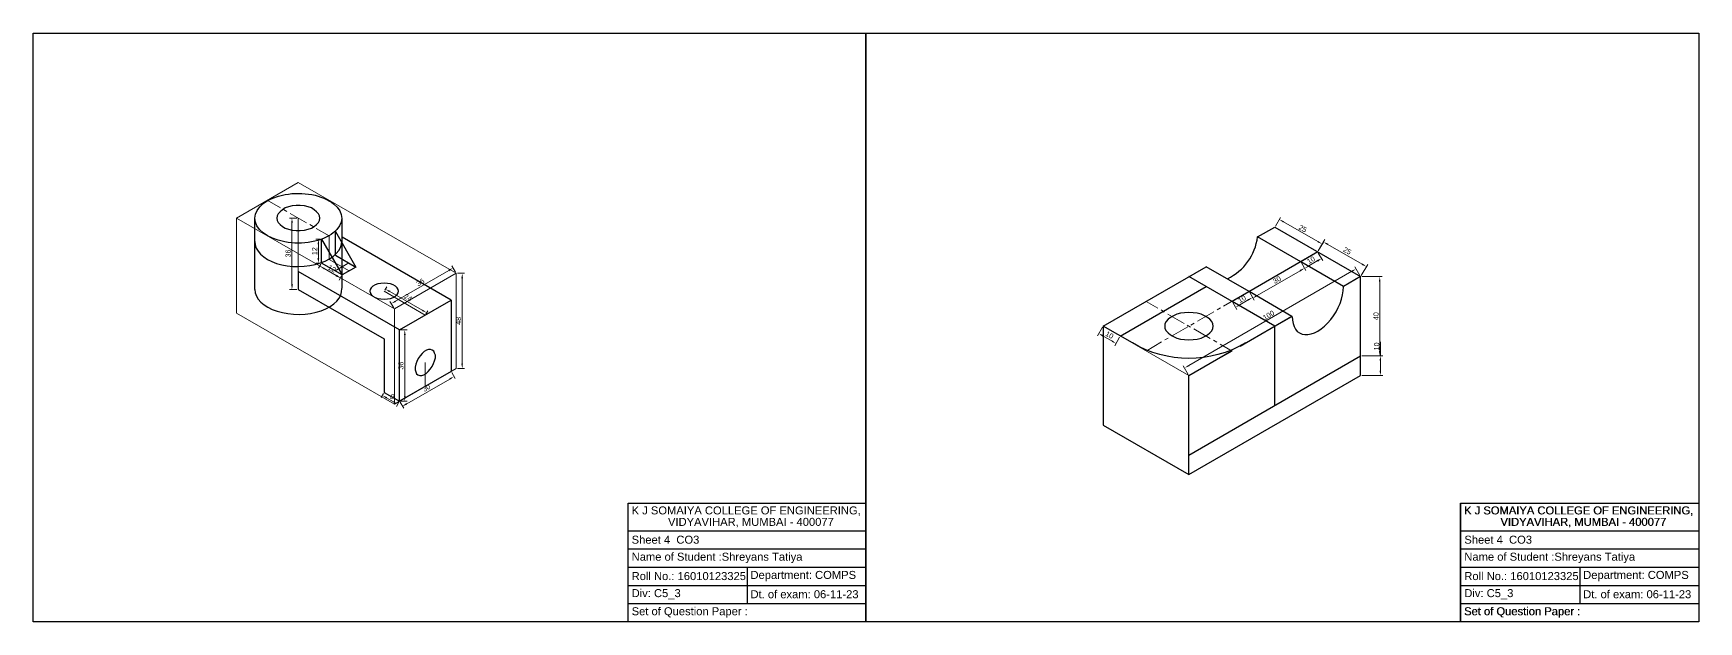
# Model space of a CAD drawing. Header units: millimetres. Extents: x -11.5 to 4.3, y 1.3 to 11.5.
# Drawn here: x -11.47 to -3.23, y 1.34 to 4.26 of the extents above; entities that cross this region are included whole.
import ezdxf

# ---------------------------------------------------------------- set-up
doc = ezdxf.new("R2010")
doc.units = ezdxf.units.MM
for name, color, linetype in [('PDF2_Geometry', 7, 'Continuous'), ('PDF2_Solid Fills', 7, 'Continuous'), ('PDF2_Text', 7, 'Continuous')]:
    doc.layers.add(name, color=color, linetype=linetype)
doc.styles.add('PDF F1', font='arial.ttf')

msp = doc.modelspace()

# ---------------------------------------------------------------- linework, layer by layer
at = {"layer": 'PDF2_Geometry', "lineweight": 25}
for points in [[(-11.4733, 4.2567), (-7.3517, 4.2567), (-7.3517, 1.3433), (-11.4733, 1.3433)], [(-7.3517, 4.2567), (-3.23, 4.2567), (-3.23, 1.3433), (-7.3517, 1.3433)], [(-7.3517, 4.2567), (-3.23, 4.2567), (-3.23, 1.3433), (-7.3517, 1.3433)]]:
    msp.add_lwpolyline(points, close=True, dxfattribs=at)
at = {"layer": 'PDF2_Geometry', "lineweight": 9}
for points in [[(-10.4683, 3.3417), (-10.4683, 2.8717), (-9.685, 2.42), (-9.685, 2.8917), (-9.38, 3.0683), (-10.1617, 3.5183), (-10.4683, 3.3417), (-9.685, 2.8917)], [(-10.315, 3.43), (-10.25, 3.3933)], [(-10.235, 3.385), (-10.2183, 3.375)], [(-10.1683, 3.3417), (-10.205, 3.3417)], [(-10.2017, 3.365), (-10.1217, 3.3183)], [(-10.1933, 3.3183), (-10.1933, 3.0133)], [(-10.1617, 3.3417), (-10.1617, 2.9883)], [(-10.105, 3.31), (-10.0883, 3.3)], [(-5.325, 3.3017), (-5.3, 3.345)], [(-5.115, 3.225), (-5.285, 3.3233)], [(-10.0533, 3.2367), (-10.075, 3.2367)], [(-10.0733, 3.29), (-10.0083, 3.2533), (-10.0083, 3.1367), (-9.91, 3.08)], [(-5.4133, 3.2483), (-5.4133, 3.25)], [(-5.1133, 3.18), (-5.08, 3.235)], [(-5.1133, 3.18), (-5.0867, 3.2233)], [(-10.0617, 3.2117), (-10.0617, 3.1433)], [(-9.9117, 3.12), (-9.9783, 3.1583)], [(-5.115, 3.175), (-5.1917, 3.13)], [(-5.1133, 3.1683), (-5.09, 3.1317)], [(-5.065, 3.2117), (-4.895, 3.1133)], [(-10.0533, 3.1183), (-10.075, 3.1183)], [(-10.05, 3.1133), (-10.0617, 3.0933)], [(-9.945, 3.1), (-9.9117, 3.12), (-9.98, 3.08), (-10.0467, 3.1183)], [(-10.0333, 3.0917), (-9.975, 3.0567)], [(-9.9483, 3.055), (-9.96, 3.035)], [(-9.38, 3.0683), (-9.38, 2.5967), (-9.685, 2.42), (-9.66, 2.435)], [(-9.68, 2.93), (-9.4167, 3.0817)], [(-9.3833, 3.0733), (-9.4017, 3.105)], [(-9.3733, 3.0683), (-9.3383, 3.0683)], [(-5.7533, 2.6117), (-4.9467, 3.0783)], [(-5.7533, 2.5617), (-5.7533, 2.0717), (-4.9033, 2.5617), (-4.9033, 3.0517)], [(-5.415, 2.9583), (-5.2033, 3.08)], [(-5.2417, 3.1017), (-5.3217, 3.055)], [(-5.2083, 3.12), (-5.225, 3.1117)], [(-5.16, 3.105), (-5.1183, 3.13)], [(-4.9067, 3.0567), (-4.9317, 3.1)], [(-4.9, 3.0567), (-4.8683, 3.1117)], [(-4.8967, 3.0517), (-4.7967, 3.0517)], [(-10.1683, 2.9883), (-10.205, 2.9883)], [(-9.5333, 2.8617), (-9.7367, 2.98)], [(-9.7333, 2.985), (-9.7233, 3.0017)], [(-9.5483, 2.885), (-9.7083, 2.9783)], [(-9.35, 3.0433), (-9.35, 2.6217)], [(-5.4683, 2.9717), (-5.4833, 2.9617)], [(-5.37, 3.0267), (-5.4517, 2.98)], [(-5.43, 2.935), (-5.4517, 2.9733), (-5.4317, 2.9383)], [(-5.3383, 3.0467), (-5.355, 3.0367)], [(-4.8083, 2.6833), (-4.8083, 3.0267)], [(-9.6883, 2.8967), (-9.7083, 2.9283)], [(-5.5983, 2.7183), (-5.54, 2.6833), (-5.7533, 2.5617), (-6.1783, 2.8067), (-5.965, 2.9283), (-5.9067, 2.895)], [(-5.89, 2.8867), (-5.875, 2.8767)], [(-5.5967, 2.8967), (-5.6133, 2.8867)], [(-5.5, 2.9533), (-5.5817, 2.905)], [(-5.5367, 2.9233), (-5.5167, 2.8883)], [(-5.5017, 2.9117), (-5.46, 2.9367)], [(-9.53, 2.8667), (-9.52, 2.8833)], [(-5.8583, 2.8667), (-5.7767, 2.82)], [(-5.7583, 2.8033), (-5.84, 2.7567)], [(-5.7617, 2.8117), (-5.745, 2.8017)], [(-5.7267, 2.8217), (-5.7433, 2.8117)], [(-5.63, 2.8783), (-5.71, 2.8317)], [(-9.655, 2.7883), (-9.6233, 2.7883)], [(-9.635, 2.7633), (-9.635, 2.46)], [(-6.1817, 2.8017), (-6.205, 2.7583)], [(-6.1783, 2.7567), (-6.135, 2.7333)], [(-6.0967, 2.7517), (-6.12, 2.71)], [(-5.8883, 2.7283), (-5.965, 2.6833)], [(-5.8567, 2.7467), (-5.8717, 2.7383)], [(-5.7283, 2.7933), (-5.6483, 2.745)], [(-5.6317, 2.7367), (-5.615, 2.7267)], [(-4.805, 2.66), (-4.805, 2.7283)], [(-4.9033, 2.66), (-4.9033, 2.5617)], [(-4.8967, 2.66), (-4.7933, 2.66)], [(-4.8967, 2.66), (-4.7967, 2.66)], [(-9.5333, 2.5083), (-9.5333, 2.6267)], [(-9.4017, 2.5767), (-9.385, 2.5467)], [(-9.3733, 2.5967), (-9.3383, 2.5967)], [(-5.7567, 2.5667), (-5.7817, 2.61)], [(-4.8967, 2.5617), (-4.7933, 2.5617)], [(-4.805, 2.5867), (-4.805, 2.635)], [(-9.74, 2.4733), (-9.7517, 2.4533)], [(-9.625, 2.4217), (-9.4117, 2.545)], [(-9.69, 2.4317), (-9.725, 2.4517)], [(-9.6633, 2.43), (-9.675, 2.4083)], [(-9.6567, 2.43), (-9.64, 2.4)], [(-9.655, 2.435), (-9.6233, 2.435)], [(-5.7533, 2.0717), (-5.7533, 2.1683)]]:
    msp.add_lwpolyline(points, dxfattribs=at)
at = {"layer": 'PDF2_Geometry', "lineweight": 30}
for points in [[(-10.2683, 3.3417), (-10.2667, 3.33), (-10.2617, 3.32), (-10.2517, 3.31), (-10.24, 3.3), (-10.2267, 3.2917), (-10.21, 3.2867), (-10.1917, 3.2817), (-10.1717, 3.28), (-10.1517, 3.28), (-10.1317, 3.2817), (-10.1133, 3.2867), (-10.0967, 3.2917), (-10.0833, 3.3), (-10.0717, 3.31), (-10.0617, 3.32), (-10.0567, 3.33), (-10.055, 3.3417), (-10.0567, 3.3533), (-10.0617, 3.3633), (-10.0717, 3.3733), (-10.0833, 3.3833), (-10.0967, 3.3917), (-10.1133, 3.3967), (-10.1317, 3.4017), (-10.1517, 3.4033), (-10.1717, 3.4033), (-10.1917, 3.4017), (-10.21, 3.3967), (-10.2267, 3.3917), (-10.24, 3.3833), (-10.2517, 3.3733), (-10.2617, 3.3633), (-10.2667, 3.3533)], [(-9.8083, 2.98), (-9.8067, 2.9717), (-9.8017, 2.9633), (-9.7933, 2.955), (-9.7817, 2.9483), (-9.7683, 2.9433), (-9.7533, 2.9417), (-9.7367, 2.94), (-9.72, 2.9417), (-9.705, 2.9433), (-9.6917, 2.9483), (-9.68, 2.955), (-9.6717, 2.9633), (-9.6667, 2.9717), (-9.665, 2.98), (-9.6667, 2.9883), (-9.6717, 2.9967), (-9.68, 3.005), (-9.6917, 3.0117), (-9.705, 3.0167), (-9.72, 3.0183), (-9.7367, 3.02), (-9.7533, 3.0183), (-9.7683, 3.0167), (-9.7817, 3.0117), (-9.7933, 3.005), (-9.8017, 2.9967), (-9.8067, 2.9883)], [(-9.66, 2.435), (-9.66, 2.7883), (-9.405, 2.935), (-9.405, 2.5817)], [(-5.8733, 2.8067), (-5.8717, 2.795), (-5.8667, 2.7833), (-5.8567, 2.7733), (-5.845, 2.7633), (-5.83, 2.755), (-5.8133, 2.7467), (-5.795, 2.7417), (-5.775, 2.74), (-5.7533, 2.7383), (-5.7317, 2.74), (-5.7117, 2.7417), (-5.6933, 2.7467), (-5.6767, 2.755), (-5.6617, 2.7633), (-5.65, 2.7733), (-5.64, 2.7833), (-5.635, 2.795), (-5.6333, 2.8067), (-5.635, 2.8183), (-5.64, 2.83), (-5.65, 2.8417), (-5.6617, 2.85), (-5.6767, 2.8583), (-5.6933, 2.8667), (-5.7117, 2.8717), (-5.7317, 2.8733), (-5.7533, 2.875), (-5.775, 2.8733), (-5.795, 2.8717), (-5.8133, 2.8667), (-5.83, 2.8583), (-5.845, 2.85), (-5.8567, 2.8417), (-5.8667, 2.83), (-5.8717, 2.8183)], [(-9.57, 2.565), (-9.56, 2.5617), (-9.55, 2.5617), (-9.54, 2.565), (-9.5283, 2.5717), (-9.5183, 2.5817), (-9.5083, 2.5933), (-9.4983, 2.6067), (-9.4917, 2.6217), (-9.4867, 2.635), (-9.4833, 2.65), (-9.4833, 2.6633), (-9.4867, 2.6733), (-9.49, 2.6833), (-9.4983, 2.6883), (-9.5067, 2.6917), (-9.5167, 2.6917), (-9.5267, 2.6883), (-9.5383, 2.6817), (-9.5483, 2.6717), (-9.5583, 2.66), (-9.5683, 2.6467), (-9.575, 2.6317), (-9.58, 2.6183), (-9.5833, 2.6033), (-9.5833, 2.59), (-9.58, 2.58), (-9.5767, 2.57)]]:
    msp.add_lwpolyline(points, close=True, dxfattribs=at)
for points in [[(-10.3783, 3.3417), (-10.3783, 2.9883)], [(-9.945, 2.995), (-9.945, 3.3417)], [(-10.0467, 3.1183), (-10.0467, 3.2367), (-9.945, 3.06)], [(-9.9783, 3.1583), (-9.9783, 3.275), (-9.8767, 3.0983)], [(-9.405, 2.935), (-9.945, 3.2467)], [(-5.2, 3.125), (-5.4133, 3.2483)], [(-9.9783, 3.1583), (-9.8767, 3.0983), (-9.945, 3.06), (-10.0467, 3.1183)], [(-5.115, 3.175), (-5.54, 2.9283), (-5.7533, 3.0517)], [(-9.66, 2.7883), (-10.1617, 3.0767), (-10.1617, 2.9883), (-9.7367, 2.7433), (-9.7367, 2.4783), (-9.66, 2.435)], [(-6.1783, 2.8067), (-5.6683, 3.1)], [(-5.7533, 2.0717), (-4.9033, 2.5617), (-4.9033, 3.0517)], [(-5.455, 2.9783), (-5.6683, 3.1)], [(-6.0933, 2.7567), (-5.6683, 3.0033)], [(-5.2433, 2.855), (-5.455, 2.9783)], [(-5.3283, 2.8067), (-5.54, 2.9283)], [(-5.2433, 2.855), (-5.5, 2.7067)], [(-5.3283, 2.415), (-5.3283, 2.8067), (-5.2433, 2.855)], [(-5.7533, 2.1683), (-4.9033, 2.66)]]:
    msp.add_lwpolyline(points, dxfattribs=at)
for points in [[(-5.5617, 3.0417, 0.251174), (-5.4133, 3.2483), (-5.3283, 3.2967), (-4.9033, 3.0517), (-4.9883, 3.0033), (-5.2, 3.125)], [(-5.4733, 2.7233, -0.271816), (-6.0333, 2.7233), (-6.1783, 2.8067), (-6.1783, 2.3167), (-5.7533, 2.0717), (-5.7533, 2.5617), (-5.5417, 2.685)]]:
    msp.add_lwpolyline(points, format="xyb", dxfattribs=at)
at = {"layer": 'PDF2_Geometry', "lineweight": 9}
msp.add_lwpolyline([(-5.175, 3.0817), (-5.1967, 3.12)], close=True, dxfattribs=at)
at = {"layer": 'PDF2_Geometry', "lineweight": 25}
for points in [[(-8.5283, 1.93), (-7.3517, 1.93)], [(-7.3517, 1.8833), (-7.3517, 1.3433), (-8.5283, 1.3433), (-8.5283, 1.93)], [(-4.4083, 1.93), (-3.23, 1.93)], [(-3.23, 1.8833), (-3.23, 1.3433), (-4.4083, 1.3433), (-4.4083, 1.93)], [(-4.4067, 1.93), (-3.23, 1.93)], [(-3.23, 1.8833), (-3.23, 1.3433), (-4.4067, 1.3433), (-4.4067, 1.93)], [(-8.5283, 1.7933), (-7.3517, 1.7933)], [(-4.4083, 1.7933), (-3.23, 1.7933)], [(-4.4067, 1.7933), (-3.23, 1.7933)], [(-8.5283, 1.7033), (-7.3517, 1.7033)], [(-4.4083, 1.7033), (-3.23, 1.7033)], [(-4.4067, 1.7033), (-3.23, 1.7033)], [(-8.5283, 1.6133), (-7.3517, 1.6133)], [(-7.94, 1.6133), (-7.94, 1.4333)], [(-4.4083, 1.6133), (-3.23, 1.6133)], [(-4.4067, 1.6133), (-3.23, 1.6133)], [(-3.8183, 1.6133), (-3.8183, 1.4333)], [(-3.8183, 1.6133), (-3.8183, 1.4333)], [(-8.5283, 1.5233), (-7.3517, 1.5233)], [(-4.4083, 1.5233), (-3.23, 1.5233)], [(-4.4067, 1.5233), (-3.23, 1.5233)], [(-8.5283, 1.4333), (-7.3517, 1.4333)], [(-4.4083, 1.4333), (-3.23, 1.4333)], [(-4.4067, 1.4333), (-3.23, 1.4333)]]:
    msp.add_lwpolyline(points, dxfattribs=at)
at = {"layer": 'PDF2_Geometry', "lineweight": 30}
for centre, major_axis, ratio, start_param, end_param in [((-10.1618, 3.341), (-0.2149, 0.0002), 0.572964, 6.279775238172252, 12.56296054535184), ((-10.1616, 3.2244), (-0.215, -0.0015), 0.570666, 6.265883, 9.445114), ((-10.1615, 2.9877), (-0.2151, 0.0004), 0.57065, 6.281636, 9.473716), ((-5.115, 2.9255), (-0.0918, -0.1521), 0.573867, 5.4993, 8.680105)]:
    msp.add_ellipse(centre, major_axis=major_axis, ratio=ratio, start_param=start_param, end_param=end_param, dxfattribs=at)
at = {"layer": 'PDF2_Solid Fills', "transparency": 33554559}
for points in [[(-10.1967, 3.3183), (-10.1883, 3.3183), (-10.1933, 3.3417)], [(-5.2833, 3.3267), (-5.2867, 3.32), (-5.3067, 3.335)], [(-10.0667, 3.2117), (-10.0583, 3.2117), (-10.0617, 3.2367)], [(-5.1133, 3.2283), (-5.1167, 3.2217), (-5.0933, 3.2133)], [(-5.0633, 3.215), (-5.0683, 3.2083), (-5.0867, 3.2233)], [(-10.0667, 3.1433), (-10.0583, 3.1433), (-10.0617, 3.1183)], [(-5.12, 3.1333), (-5.115, 3.125), (-5.0967, 3.1417)], [(-10.0317, 3.095), (-10.035, 3.0883), (-10.055, 3.1033)], [(-9.9717, 3.0617), (-9.9767, 3.0533), (-9.9533, 3.045)], [(-9.4183, 3.0867), (-9.415, 3.0783), (-9.395, 3.095)], [(-9.355, 3.0433), (-9.3467, 3.0433), (-9.35, 3.0683)], [(-5.205, 3.085), (-5.2017, 3.0767), (-5.1817, 3.0933)], [(-5.1617, 3.1083), (-5.1583, 3.1017), (-5.1817, 3.0917)], [(-4.9483, 3.0817), (-4.945, 3.075), (-4.925, 3.09)], [(-4.8933, 3.1167), (-4.8983, 3.11), (-4.875, 3.1017)], [(-4.8133, 3.0267), (-4.805, 3.0267), (-4.8083, 3.0517)], [(-10.1967, 3.0133), (-10.1883, 3.0133), (-10.1933, 2.9883)], [(-9.7067, 2.9817), (-9.7117, 2.975), (-9.73, 2.99)], [(-9.6817, 2.9333), (-9.6783, 2.9267), (-9.7017, 2.9183)], [(-9.545, 2.8883), (-9.55, 2.8817), (-9.5267, 2.8733)], [(-5.5033, 2.915), (-5.5, 2.9083), (-5.5233, 2.9)], [(-5.4617, 2.94), (-5.4583, 2.9333), (-5.4383, 2.9483)], [(-5.4183, 2.9617), (-5.4133, 2.955), (-5.4367, 2.945)], [(-9.6383, 2.7633), (-9.63, 2.7633), (-9.635, 2.7883)], [(-6.175, 2.7617), (-6.18, 2.7533), (-6.1983, 2.77)], [(-6.1333, 2.7367), (-6.1367, 2.73), (-6.1133, 2.72)], [(-4.8133, 2.6833), (-4.805, 2.6833), (-4.8083, 2.66)], [(-4.81, 2.635), (-4.8017, 2.635), (-4.805, 2.66)], [(-9.415, 2.5483), (-9.41, 2.5417), (-9.3917, 2.5567)], [(-9.355, 2.6217), (-9.3467, 2.6217), (-9.35, 2.5967)], [(-5.755, 2.615), (-5.7517, 2.6083), (-5.775, 2.6)], [(-4.81, 2.5867), (-4.8017, 2.5867), (-4.805, 2.5617)], [(-9.7217, 2.455), (-9.7267, 2.4483), (-9.745, 2.4633)], [(-9.6883, 2.435), (-9.6917, 2.4283), (-9.67, 2.42)], [(-9.6267, 2.4267), (-9.6233, 2.4183), (-9.6467, 2.41)], [(-9.6383, 2.46), (-9.63, 2.46), (-9.635, 2.435)]]:
    msp.add_solid(points, dxfattribs=at)

# ---------------------------------------------------------------- texts
at = {"layer": 'PDF2_Text', "attachment_point": 4, "style": 'PDF F1'}
for s, insert, char_height, rotation in [('25', (-5.2069, 3.2988), 0.02519, 331.58052), ('36', (-10.2121, 3.1467), 0.0252, 90), ('12', (-10.0805, 3.1583), 0.0252, 90), ('10', (-5.1659, 3.1241), 0.02519, 30.51471), ('25', (-4.9869, 3.1888), 0.02519, 331.58108), ('12', (-10.0121, 3.1006), 0.02519, 331.58052), ('30', (-5.3342, 3.0258), 0.02519, 30.51503), ('36', (-9.5744, 3.014), 0.02519, 30.51471), ('24', (-9.6355, 2.9573), 0.02519, 331.58108), ('10', (-5.5076, 2.9308), 0.02519, 30.51471), ('48', (-9.3688, 2.8133), 0.0252, 90), ('100', (-5.3842, 2.8458), 0.02519, 30.68904), ('40', (-4.8271, 2.8367), 0.0252, 90), ('10', (-6.1636, 2.7722), 0.02519, 331.58052), ('10', (-4.8238, 2.6867), 0.0252, 90), ('36', (-9.6538, 2.5917), 0.0252, 90), ('30', (-9.5444, 2.4907), 0.02519, 30.51471), ('9', (-9.7055, 2.4622), 0.0252, 329.99873)]:
    msp.add_mtext(s, dxfattribs=dict(at, insert=insert, char_height=char_height, rotation=rotation))
for s, insert, char_height in [('K J SOMAIYA COLLEGE OF ENGINEERING,', (-8.5117, 1.8907), 0.039599), ('K J SOMAIYA COLLEGE OF ENGINEERING,', (-4.3918, 1.8907), 0.039599), ('K J SOMAIYA COLLEGE OF ENGINEERING,', (-4.3901, 1.8907), 0.039599), ('VIDYAVIHAR, MUMBAI - 400077', (-8.3317, 1.834), 0.039599), ('VIDYAVIHAR, MUMBAI - 400077', (-4.2118, 1.834), 0.039599), ('VIDYAVIHAR, MUMBAI - 400077', (-4.2101, 1.834), 0.039599), ('Sheet 4  CO3', (-8.5117, 1.7491), 0.039599), ('Sheet 4  CO3', (-4.3901, 1.7491), 0.039599), ('Roll No.: 16010123325', (-8.5117, 1.569), 0.039599), ('Department: COMPS', (-7.9234, 1.569), 0.039599), ('Roll No.: 16010123325', (-4.3901, 1.569), 0.039599), ('Department: COMPS', (-3.8018, 1.569), 0.039599), ('Department: COMPS', (-3.8017, 1.569), 0.039599), ('Div: C5_3', (-8.5117, 1.4791), 0.0396), ('Div: C5_3', (-4.3901, 1.4791), 0.0396), ('Dt. of exam:', (-3.8018, 1.4791), 0.039599), ('Set of Question Paper :', (-8.5117, 1.3891), 0.039599), ('Set of Question Paper :', (-4.3918, 1.3891), 0.039599), ('Set of Question Paper :', (-4.3901, 1.3891), 0.039599)]:
    msp.add_mtext(s, dxfattribs=dict(at, insert=insert, char_height=char_height))
at = {"layer": 'PDF2_Text', "char_height": 0.039599, "attachment_point": 4, "style": 'PDF F1'}
for s, insert, width in [('Name of Student :Shreyans Tatiya', (-8.5117, 1.6591), 1.066121), ('Name of Student :Shreyans Tatiya', (-4.3901, 1.6591), 1.066121), ('Dt. of exam: 06-11-23', (-7.9234, 1.4791), 0.58914), ('Dt. of exam: 06-11-23', (-3.8017, 1.4791), 0.58914)]:
    msp.add_mtext(s, dxfattribs=dict(at, insert=insert, width=width))

doc.saveas('drawing.dxf')
